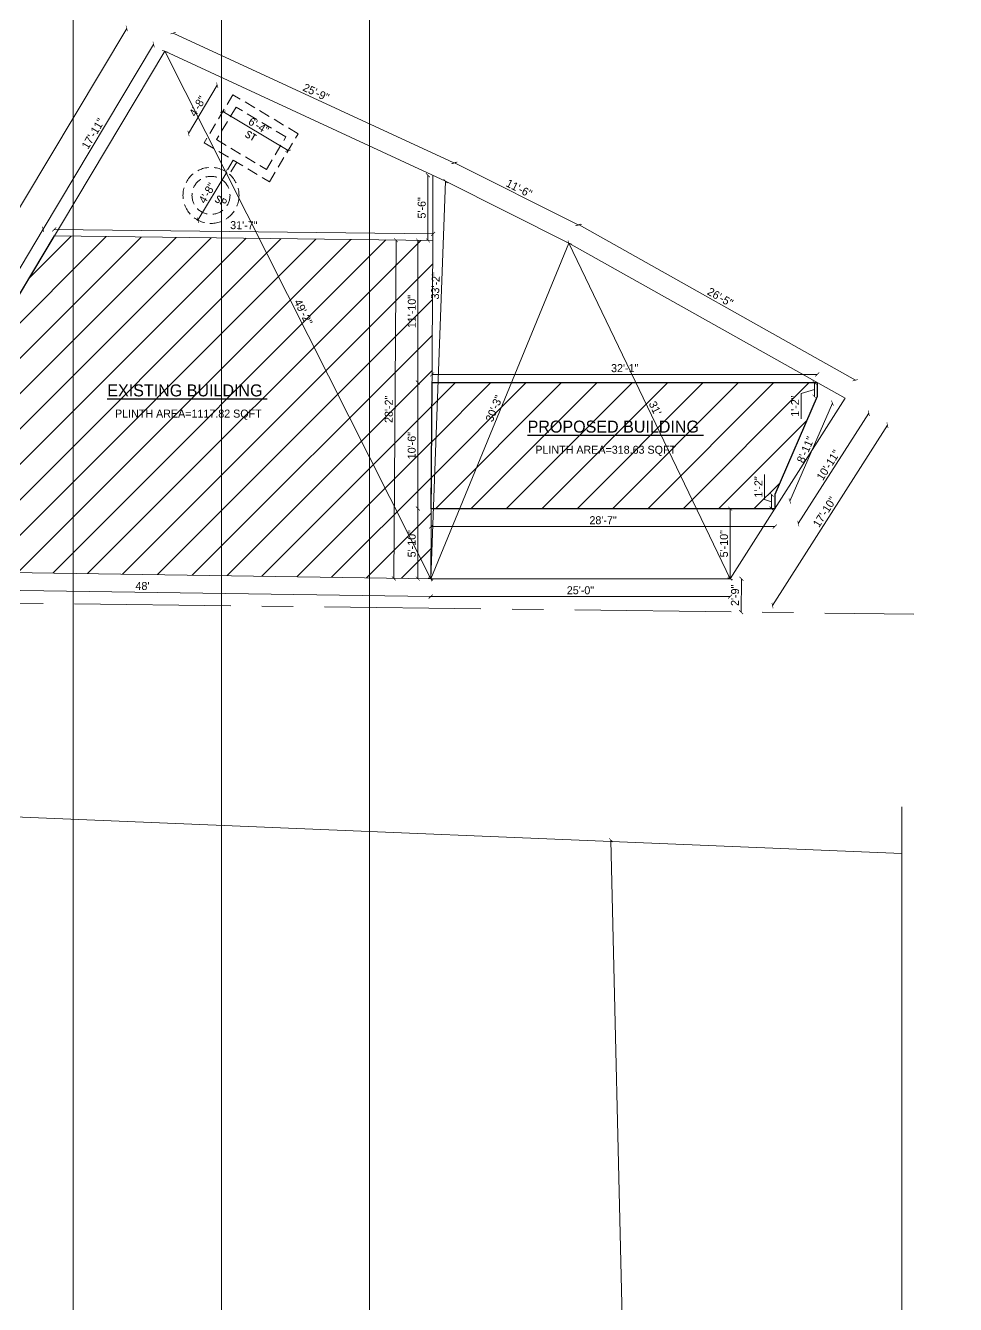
# Model space of a CAD drawing. Header units: inches. Extents: x 4069 to 91030, y -7803 to 12535.
# Drawn here: x 47861 to 48558, y 450 to 1409 of the extents above; entities that cross this region are included whole.
import ezdxf

# ---------------------------------------------------------------- set-up
doc = ezdxf.new("R2010")
doc.units = ezdxf.units.IN
doc.header["$LTSCALE"] = 5
doc.header["$MEASUREMENT"] = 0
doc.linetypes.add('CENTER', pattern=[2, 1.25, -0.25, 0.25, -0.25])
doc.linetypes.add('HIDDEN', pattern=[0.375, 0.25, -0.125])
for name, color, linetype, lineweight in [('A-WALL', 7, 'Continuous', 9), ('DOOR', 62, 'Continuous', 0), ('HATCH', 253, 'Continuous', 0)]:
    doc.layers.add(name, color=color, linetype=linetype, lineweight=lineweight)
doc.layers.add('DIM', color=5, linetype='Continuous')
doc.layers.add('TEXT', color=6, linetype='Continuous')
doc.styles.add('ROMANS', font='romans.shx', dxfattribs={"width": 0.8})
doc.styles.add('tt', font='stylu.ttf', dxfattribs={"height": 8})
doc.dimstyles.new('Copy(2) of STANDARD', dxfattribs={"dimtxt": 2, "dimasz": 4, "dimexe": 0, "dimexo": 0, "dimgap": 2, "dimtad": 1, "dimdec": 0, "dimzin": 0, "dimdsep": 46, "dimlunit": 3, "dimtxsty": 'tt', "dimblk": 'ARCHTICK', "dimcen": 0.0505, "dimse1": 1, "dimse2": 1, "dimclrd": 5, "dimclre": 5, "dimclrt": 7, "dimadec": 1, "dimazin": 0, "dimtm": 1e-09, "dimtfac": 1, "dimtdec": 0, "dimtofl": 0, "dimtmove": 1, "dimatfit": 3, "dimfxl": 1, "dimtolj": 2, "dimtzin": 0, "dimlwd": 13, "dimarcsym": 0})
pattern_1 = [(45, (2582.913, 0), (-17.67767, 17.67767), [])]

# ---------------------------------------------------------------- blocks, each defined once
blk = doc.blocks.new('_ArchTick')
at = {"color": 0, "linetype": 'ByBlock', "const_width": 0.15}
blk.add_lwpolyline([(-0.5, -0.5), (0.5, 0.5)], dxfattribs=at)
blk = doc.blocks.new('*D1819')
at = {"layer": 'Defpoints', "color": 0, "ltscale": 5, "transparency": 16777216}
for p in [(47748.4, 1977.7), (47740, 1959.6, -58.2), (48020.5, 1829.8, -58.2)]:
    blk.add_point(p, dxfattribs=at)
at = {"layer": 'DIM', "color": 5, "lineweight": 13, "ltscale": 5, "transparency": 16777216}
blk.add_line((48028.9, 1847.9), (47748.4, 1977.7), dxfattribs=at)
at = {"layer": 'DIM', "color": 5, "lineweight": 13, "ltscale": 5, "transparency": 16777216, "xscale": 4, "yscale": 4, "zscale": 4}
for p, rotation in [((47748.4, 1977.7), 155.1576801813038), ((48028.9, 1847.9), 335.1576801813039)]:
    blk.add_blockref('_ArchTick', p, dxfattribs=dict(at, rotation=rotation))
at = {"layer": 'DIM', "color": 7, "ltscale": 5, "transparency": 16777216, "insert": (47891.2, 1918.4), "char_height": 8, "attachment_point": 5, "rotation": 335.1577, "style": 'tt'}
blk.add_mtext('\\A2;25\'-9"', dxfattribs=at)
blk = doc.blocks.new('*D1820')
at = {"layer": 'Defpoints', "color": 0, "ltscale": 5, "transparency": 16777216}
for p in [(48029.6, 1847.9), (48020.5, 1829.8, -58.2), (48143.9, 1767.8, -58.2)]:
    blk.add_point(p, dxfattribs=at)
at = {"layer": 'DIM', "color": 5, "lineweight": 13, "ltscale": 5, "transparency": 16777216}
blk.add_line((48153, 1786), (48029.6, 1847.9), dxfattribs=at)
at = {"layer": 'DIM', "color": 5, "lineweight": 13, "ltscale": 5, "transparency": 16777216, "xscale": 4, "yscale": 4, "zscale": 4}
for p, rotation in [((48029.6, 1847.9), 153.3431404319543), ((48153, 1786), 333.3431404319542)]:
    blk.add_blockref('_ArchTick', p, dxfattribs=dict(at, rotation=rotation))
at = {"layer": 'DIM', "color": 7, "ltscale": 5, "transparency": 16777216, "insert": (48094.1, 1822.4), "char_height": 8, "attachment_point": 5, "rotation": 333.3431, "style": 'tt'}
blk.add_mtext('\\A2;11\'-6"', dxfattribs=at)
blk = doc.blocks.new('*D1821')
at = {"layer": 'Defpoints', "color": 0, "ltscale": 5, "transparency": 16777216}
for p in [(48154, 1785.9), (48143.9, 1767.8, -58.2), (48420, 1612.8, -58.2)]:
    blk.add_point(p, dxfattribs=at)
at = {"layer": 'DIM', "color": 5, "lineweight": 13, "ltscale": 5, "transparency": 16777216}
blk.add_line((48430.1, 1630.8), (48154, 1785.9), dxfattribs=at)
at = {"layer": 'DIM', "color": 5, "lineweight": 13, "ltscale": 5, "transparency": 16777216, "xscale": 4, "yscale": 4, "zscale": 4}
for p, rotation in [((48154, 1785.9), 150.6791819765447), ((48430.1, 1630.8), 330.6791819765446)]:
    blk.add_blockref('_ArchTick', p, dxfattribs=dict(at, rotation=rotation))
at = {"layer": 'DIM', "color": 7, "ltscale": 5, "transparency": 16777216, "insert": (48295.1, 1713.7), "char_height": 8, "attachment_point": 5, "rotation": 330.6792, "style": 'tt'}
blk.add_mtext('\\A2;26\'-5"', dxfattribs=at)
blk = doc.blocks.new('*D1822')
at = {"layer": 'Defpoints', "color": 0, "ltscale": 5, "transparency": 16777216}
for p in [(47740, 1959.6, -58.2), (47391.9, 1463.8), (47429.9, 1441.1, -58.2)]:
    blk.add_point(p, dxfattribs=at)
at = {"layer": 'DIM', "color": 5, "lineweight": 13, "ltscale": 5, "transparency": 16777216}
blk.add_line((47702, 1982.4), (47391.9, 1463.8), dxfattribs=at)
at = {"layer": 'DIM', "color": 5, "lineweight": 13, "ltscale": 5, "transparency": 16777216, "xscale": 4, "yscale": 4, "zscale": 4}
for p, rotation in [((47702, 1982.4), 59.11731704924462), ((47391.9, 1463.8), 239.1173170492446)]:
    blk.add_blockref('_ArchTick', p, dxfattribs=dict(at, rotation=rotation))
at = {"layer": 'DIM', "color": 7, "ltscale": 5, "transparency": 16777216, "insert": (47541.6, 1726.3), "char_height": 8, "attachment_point": 5, "rotation": 59.1173, "style": 'tt'}
blk.add_mtext('\\A2;50\'-4"', dxfattribs=at)
blk = doc.blocks.new('*D1823')
at = {"layer": 'Defpoints', "color": 0, "ltscale": 5, "transparency": 16777216}
for p in [(47429.9, 1441.1, -58.2), (48005.8, 1432.4, -58.2), (48005.6, 1414.6)]:
    blk.add_point(p, dxfattribs=at)
at = {"layer": 'DIM', "color": 5, "lineweight": 13, "ltscale": 5, "transparency": 16777216}
blk.add_line((47429.6, 1423.2), (48005.6, 1414.6), dxfattribs=at)
at = {"layer": 'DIM', "color": 5, "lineweight": 13, "ltscale": 5, "transparency": 16777216, "xscale": 4, "yscale": 4, "zscale": 4}
for p, rotation in [((47429.6, 1423.2), 179.1401444559383), ((48005.6, 1414.6), 359.1401444559383)]:
    blk.add_blockref('_ArchTick', p, dxfattribs=dict(at, rotation=rotation))
at = {"layer": 'DIM', "color": 7, "ltscale": 5, "transparency": 16777216, "insert": (47717.7, 1425.1), "char_height": 8, "attachment_point": 5, "rotation": 359.1401, "style": 'tt'}
blk.add_mtext("\\A2;48'", dxfattribs=at)
blk = doc.blocks.new('*D1824')
at = {"layer": 'Defpoints', "color": 0, "ltscale": 5, "transparency": 16777216}
for p in [(48005.8, 1432.4, -58.2), (48305, 1432.4, -58.2), (48305, 1414.6)]:
    blk.add_point(p, dxfattribs=at)
at = {"layer": 'DIM', "color": 5, "lineweight": 13, "ltscale": 5, "transparency": 16777216}
blk.add_line((48005.8, 1414.6), (48305, 1414.6), dxfattribs=at)
at = {"layer": 'DIM', "color": 5, "lineweight": 13, "ltscale": 5, "transparency": 16777216, "xscale": 4, "yscale": 4, "zscale": 4, "rotation": 180}
blk.add_blockref('_ArchTick', (48005.8, 1414.6), dxfattribs=at)
at = {"layer": 'DIM', "color": 5, "lineweight": 13, "ltscale": 5, "transparency": 16777216, "xscale": 4, "yscale": 4, "zscale": 4}
blk.add_blockref('_ArchTick', (48305, 1414.6), dxfattribs=at)
at = {"layer": 'DIM', "color": 7, "ltscale": 5, "transparency": 16777216, "insert": (48155.4, 1420.8), "char_height": 8, "attachment_point": 5, "style": 'tt'}
blk.add_mtext('\\A2;25\'-0"', dxfattribs=at)
blk = doc.blocks.new('*D1825')
at = {"layer": 'Defpoints', "color": 0, "ltscale": 5, "transparency": 16777216}
for p in [(48420, 1612.8, -58.2), (48462.2, 1585.8), (48305, 1432.4, -58.2)]:
    blk.add_point(p, dxfattribs=at)
at = {"layer": 'DIM', "color": 5, "lineweight": 13, "ltscale": 5, "transparency": 16777216}
blk.add_line((48347.3, 1405.5), (48462.2, 1585.8), dxfattribs=at)
at = {"layer": 'DIM', "color": 5, "lineweight": 13, "ltscale": 5, "transparency": 16777216, "xscale": 4, "yscale": 4, "zscale": 4}
for p, rotation in [((48462.2, 1585.8), 57.48404716702264), ((48347.3, 1405.5), 237.4840471670226)]:
    blk.add_blockref('_ArchTick', p, dxfattribs=dict(at, rotation=rotation))
at = {"layer": 'DIM', "color": 7, "ltscale": 5, "transparency": 16777216, "insert": (48399.4, 1499.1), "char_height": 8, "attachment_point": 5, "rotation": 57.484, "style": 'tt'}
blk.add_mtext('\\A2;17\'-10"', dxfattribs=at)
blk = doc.blocks.new('*D1811')
at = {"layer": 'Defpoints', "color": 0, "ltscale": 5, "transparency": 16777216}
for p in [(47801.5, 1838.9), (47770.9, 1792), (47773.2, 1790.6)]:
    blk.add_point(p, dxfattribs=at)
at = {"layer": 'DIM', "color": 5, "lineweight": 13, "ltscale": 5, "transparency": 16777216}
blk.add_line((47801.9, 1838.6), (47773.2, 1790.6), dxfattribs=at)
at = {"layer": 'DIM', "color": 5, "lineweight": 13, "ltscale": 5, "transparency": 16777216, "xscale": 4, "yscale": 4, "zscale": 4}
for p, rotation in [((47801.9, 1838.6), 59.11731704919578), ((47773.2, 1790.6), 239.1173170491957)]:
    blk.add_blockref('_ArchTick', p, dxfattribs=dict(at, rotation=rotation))
at = {"layer": 'DIM', "color": 7, "ltscale": 5, "transparency": 16777216, "insert": (47782.3, 1817.8), "char_height": 8, "attachment_point": 5, "rotation": 59.1173, "style": 'tt'}
blk.add_mtext('\\A2;4\'-8"', dxfattribs=at)
blk = doc.blocks.new('*D1812')
at = {"layer": 'Defpoints', "color": 0, "ltscale": 5, "transparency": 16777216}
for p in [(47808.1, 1916.1), (47763.7, 1877.4), (47779.4, 1868.1)]:
    blk.add_point(p, dxfattribs=at)
at = {"layer": 'DIM', "color": 5, "lineweight": 13, "ltscale": 5, "transparency": 16777216}
blk.add_line((47792.5, 1925.5), (47763.7, 1877.4), dxfattribs=at)
at = {"layer": 'DIM', "color": 5, "lineweight": 13, "ltscale": 5, "transparency": 16777216, "xscale": 4, "yscale": 4, "zscale": 4}
for p, rotation in [((47792.5, 1925.5), 59.11731704919578), ((47763.7, 1877.4), 239.1173170491957)]:
    blk.add_blockref('_ArchTick', p, dxfattribs=dict(at, rotation=rotation))
at = {"layer": 'DIM', "color": 7, "ltscale": 5, "transparency": 16777216, "insert": (47772.8, 1904.6), "char_height": 8, "attachment_point": 5, "rotation": 59.1173, "style": 'tt'}
blk.add_mtext('\\A2;4\'-8"', dxfattribs=at)
blk = doc.blocks.new('*D1813')
at = {"layer": 'Defpoints', "color": 0, "ltscale": 5, "transparency": 16777216}
for p in [(47793.2, 1891.2), (47863.2, 1860.2), (47858.5, 1852.2)]:
    blk.add_point(p, dxfattribs=at)
at = {"layer": 'DIM', "color": 5, "lineweight": 13, "ltscale": 5, "transparency": 16777216}
blk.add_line((47798, 1899.2), (47863.2, 1860.2), dxfattribs=at)
at = {"layer": 'DIM', "color": 5, "lineweight": 13, "ltscale": 5, "transparency": 16777216, "xscale": 4, "yscale": 4, "zscale": 4}
for p, rotation in [((47798, 1899.2), 149.1173170492371), ((47863.2, 1860.2), 329.1173170492371)]:
    blk.add_blockref('_ArchTick', p, dxfattribs=dict(at, rotation=rotation))
at = {"layer": 'DIM', "color": 7, "ltscale": 5, "transparency": 16777216, "insert": (47833.8, 1885), "char_height": 8, "attachment_point": 5, "rotation": 329.1173, "style": 'tt'}
blk.add_mtext('\\A2;6\'-4"', dxfattribs=at)
blk = doc.blocks.new('*D1826')
at = {"layer": 'Defpoints', "color": 0, "ltscale": 5, "transparency": 16777216}
for p in [(47629.6, 1781.5), (47629.6, 1774.9, -58.2), (48008, 1770.4, -58.2)]:
    blk.add_point(p, dxfattribs=at)
at = {"layer": 'DIM', "color": 5, "lineweight": 13, "ltscale": 5, "transparency": 16777216}
blk.add_line((48008.1, 1777), (47629.6, 1781.5), dxfattribs=at)
at = {"layer": 'DIM', "color": 5, "lineweight": 13, "ltscale": 5, "transparency": 16777216, "xscale": 4, "yscale": 4, "zscale": 4}
for p, rotation in [((47629.6, 1781.5), 179.3189926732725), ((48008.1, 1777), 359.3189926732724)]:
    blk.add_blockref('_ArchTick', p, dxfattribs=dict(at, rotation=rotation))
at = {"layer": 'DIM', "color": 7, "ltscale": 5, "transparency": 16777216, "insert": (47819, 1785.6), "char_height": 8, "attachment_point": 5, "rotation": 359.319, "style": 'tt'}
blk.add_mtext('\\A2;31\'-7"', dxfattribs=at)
blk = doc.blocks.new('*D1827')
at = {"layer": 'Defpoints', "color": 0, "ltscale": 5, "transparency": 16777216}
for p in [(47629.6, 1774.9, -58.2), (47418.8, 1447.8), (47429.9, 1441.1, -58.2)]:
    blk.add_point(p, dxfattribs=at)
at = {"layer": 'DIM', "color": 5, "lineweight": 13, "ltscale": 5, "transparency": 16777216}
blk.add_line((47618.4, 1781.6), (47418.8, 1447.8), dxfattribs=at)
at = {"layer": 'DIM', "color": 5, "lineweight": 13, "ltscale": 5, "transparency": 16777216, "xscale": 4, "yscale": 4, "zscale": 4}
for p, rotation in [((47618.4, 1781.6), 59.11731704924701), ((47418.8, 1447.8), 239.117317049247)]:
    blk.add_blockref('_ArchTick', p, dxfattribs=dict(at, rotation=rotation))
at = {"layer": 'DIM', "color": 7, "ltscale": 5, "transparency": 16777216, "insert": (47513.3, 1617.8), "char_height": 8, "attachment_point": 5, "rotation": 59.1173, "style": 'tt'}
blk.add_mtext('\\A2;32\'-5"', dxfattribs=at)
blk = doc.blocks.new('*D1828')
at = {"layer": 'Defpoints', "color": 0, "ltscale": 5, "transparency": 16777216}
for p in [(47728.9, 1966.3), (47740, 1959.6, -58.2), (47629.6, 1774.9, -58.2)]:
    blk.add_point(p, dxfattribs=at)
at = {"layer": 'DIM', "color": 5, "lineweight": 13, "ltscale": 5, "transparency": 16777216}
blk.add_line((47618.4, 1781.6), (47728.9, 1966.3), dxfattribs=at)
at = {"layer": 'DIM', "color": 5, "lineweight": 13, "ltscale": 5, "transparency": 16777216, "xscale": 4, "yscale": 4, "zscale": 4}
for p, rotation in [((47728.9, 1966.3), 59.11731704919541), ((47618.4, 1781.6), 239.1173170491954)]:
    blk.add_blockref('_ArchTick', p, dxfattribs=dict(at, rotation=rotation))
at = {"layer": 'DIM', "color": 7, "ltscale": 5, "transparency": 16777216, "insert": (47668.3, 1877.2), "char_height": 8, "attachment_point": 5, "rotation": 59.1173, "style": 'tt'}
blk.add_mtext('\\A2;17\'-11"', dxfattribs=at)
blk = doc.blocks.new('*D1829')
at = {"layer": 'Defpoints', "color": 0, "ltscale": 5, "transparency": 16777216}
for p in [(48003, 1835.5), (48008, 1835.5, -58.2), (48008, 1770.4, -58.2)]:
    blk.add_point(p, dxfattribs=at)
at = {"layer": 'DIM', "color": 5, "lineweight": 13, "ltscale": 5, "transparency": 16777216}
blk.add_line((48003, 1770.4), (48003, 1835.5), dxfattribs=at)
at = {"layer": 'DIM', "color": 5, "lineweight": 13, "ltscale": 5, "transparency": 16777216, "xscale": 4, "yscale": 4, "zscale": 4}
for p, rotation in [((48003, 1835.5), 90), ((48003, 1770.4), 270)]:
    blk.add_blockref('_ArchTick', p, dxfattribs=dict(at, rotation=rotation))
at = {"layer": 'DIM', "color": 7, "ltscale": 5, "transparency": 16777216, "insert": (47996.8, 1803), "char_height": 8, "attachment_point": 5, "rotation": 90, "style": 'tt'}
blk.add_mtext('\\A2;5\'-6"', dxfattribs=at)
blk = doc.blocks.new('*D1830')
at = {"layer": 'Defpoints', "color": 0, "ltscale": 5, "transparency": 16777216}
for p in [(47971.1, 1770.7), (48008, 1770.4, -58.2), (48005.8, 1432.4, -58.2)]:
    blk.add_point(p, dxfattribs=at)
at = {"layer": 'DIM', "color": 5, "lineweight": 13, "ltscale": 5, "transparency": 16777216}
blk.add_line((47968.9, 1432.7), (47971.1, 1770.7), dxfattribs=at)
at = {"layer": 'DIM', "color": 5, "lineweight": 13, "ltscale": 5, "transparency": 16777216, "xscale": 4, "yscale": 4, "zscale": 4}
for p, rotation in [((47971.1, 1770.7), 89.62590714723008), ((47968.9, 1432.7), 269.6259071472301)]:
    blk.add_blockref('_ArchTick', p, dxfattribs=dict(at, rotation=rotation))
at = {"layer": 'DIM', "color": 7, "ltscale": 5, "transparency": 16777216, "insert": (47963.9, 1601.7), "char_height": 8, "attachment_point": 5, "rotation": 89.6259, "style": 'tt'}
blk.add_mtext('\\A2;28\'-2"', dxfattribs=at)
blk = doc.blocks.new('*D1831')
at = {"layer": 'Defpoints', "color": 0, "ltscale": 5, "transparency": 16777216}
for p in [(47993, 1628.4), (48007.1, 1628.4, -58.2), (48006.3, 1502.4, -58.2)]:
    blk.add_point(p, dxfattribs=at)
at = {"layer": 'DIM', "color": 5, "lineweight": 13, "ltscale": 5, "transparency": 16777216}
blk.add_line((47993, 1502.4), (47993, 1628.4), dxfattribs=at)
at = {"layer": 'DIM', "color": 5, "lineweight": 13, "ltscale": 5, "transparency": 16777216, "xscale": 4, "yscale": 4, "zscale": 4}
for p, rotation in [((47993, 1628.4), 90), ((47993, 1502.4), 270)]:
    blk.add_blockref('_ArchTick', p, dxfattribs=dict(at, rotation=rotation))
at = {"layer": 'DIM', "color": 7, "ltscale": 5, "transparency": 16777216, "insert": (47986.8, 1565.4), "char_height": 8, "attachment_point": 5, "rotation": 90, "style": 'tt'}
blk.add_mtext('\\A2;10\'-6"', dxfattribs=at)
blk = doc.blocks.new('*D1832')
at = {"layer": 'Defpoints', "color": 0, "ltscale": 5, "transparency": 16777216}
for p in [(48006.3, 1502.4, -58.2), (47993, 1432.4), (48005.8, 1432.4, -58.2)]:
    blk.add_point(p, dxfattribs=at)
at = {"layer": 'DIM', "color": 5, "lineweight": 13, "ltscale": 5, "transparency": 16777216}
blk.add_line((47993, 1502.4), (47993, 1432.4), dxfattribs=at)
at = {"layer": 'DIM', "color": 5, "lineweight": 13, "ltscale": 5, "transparency": 16777216, "xscale": 4, "yscale": 4, "zscale": 4}
for p, rotation in [((47993, 1502.4), 90), ((47993, 1432.4), 270)]:
    blk.add_blockref('_ArchTick', p, dxfattribs=dict(at, rotation=rotation))
at = {"layer": 'DIM', "color": 7, "ltscale": 5, "transparency": 16777216, "insert": (47986.8, 1467.4), "char_height": 8, "attachment_point": 5, "rotation": 90, "style": 'tt'}
blk.add_mtext('\\A2;5\'-10"', dxfattribs=at)
blk = doc.blocks.new('*D1833')
at = {"layer": 'Defpoints', "color": 0, "ltscale": 5, "transparency": 16777216}
for p in [(47993, 1770.4), (48008, 1770.4, -58.2), (48007.1, 1628.4, -58.2)]:
    blk.add_point(p, dxfattribs=at)
at = {"layer": 'DIM', "color": 5, "lineweight": 13, "ltscale": 5, "transparency": 16777216}
blk.add_line((47993, 1628.4), (47993, 1770.4), dxfattribs=at)
at = {"layer": 'DIM', "color": 5, "lineweight": 13, "ltscale": 5, "transparency": 16777216, "xscale": 4, "yscale": 4, "zscale": 4}
for p, rotation in [((47993, 1770.4), 90), ((47993, 1628.4), 270)]:
    blk.add_blockref('_ArchTick', p, dxfattribs=dict(at, rotation=rotation))
at = {"layer": 'DIM', "color": 7, "ltscale": 5, "transparency": 16777216, "insert": (47986.9, 1699.4), "char_height": 8, "attachment_point": 5, "rotation": 90, "style": 'tt'}
blk.add_mtext('\\A2;11\'-10"', dxfattribs=at)
blk = doc.blocks.new('*D1834')
at = {"layer": 'Defpoints', "color": 0, "ltscale": 5, "transparency": 16777216}
for p in [(48392.1, 1636.6), (48007.1, 1628.4), (48392.1, 1628.4)]:
    blk.add_point(p, dxfattribs=at)
at = {"layer": 'DIM', "color": 5, "lineweight": 13, "ltscale": 5, "transparency": 16777216}
blk.add_line((48007.1, 1636.6), (48392.1, 1636.6), dxfattribs=at)
at = {"layer": 'DIM', "color": 5, "lineweight": 13, "ltscale": 5, "transparency": 16777216, "xscale": 4, "yscale": 4, "zscale": 4, "rotation": 180}
blk.add_blockref('_ArchTick', (48007.1, 1636.6), dxfattribs=at)
at = {"layer": 'DIM', "color": 5, "lineweight": 13, "ltscale": 5, "transparency": 16777216, "xscale": 4, "yscale": 4, "zscale": 4}
blk.add_blockref('_ArchTick', (48392.1, 1636.6), dxfattribs=at)
at = {"layer": 'DIM', "color": 7, "ltscale": 5, "transparency": 16777216, "insert": (48199.6, 1642.8), "char_height": 8, "attachment_point": 5, "style": 'tt'}
blk.add_mtext('\\A2;32\'-1"', dxfattribs=at)
blk = doc.blocks.new('*D1835')
at = {"layer": 'Defpoints', "color": 0, "ltscale": 5, "transparency": 16777216}
for p in [(48392.1, 1628.4), (48389.2, 1614.4), (48392.1, 1614.4)]:
    blk.add_point(p, dxfattribs=at)
at = {"layer": 'DIM', "color": 5, "lineweight": 13, "ltscale": 5, "transparency": 16777216}
for p, q in [((48389.2, 1628.4), (48389.2, 1614.4)), ((48389.2, 1621.4), (48376, 1617.5)), ((48376, 1617.5), (48376, 1592.3))]:
    blk.add_line(p, q, dxfattribs=at)
at = {"layer": 'DIM', "color": 5, "lineweight": 13, "ltscale": 5, "transparency": 16777216, "xscale": 4, "yscale": 4, "zscale": 4}
for p, rotation in [((48389.2, 1628.4), 90), ((48389.2, 1614.4), 270)]:
    blk.add_blockref('_ArchTick', p, dxfattribs=dict(at, rotation=rotation))
at = {"layer": 'DIM', "color": 7, "ltscale": 5, "transparency": 16777216, "insert": (48369.9, 1604.9), "char_height": 8, "attachment_point": 5, "rotation": 90, "style": 'tt'}
blk.add_mtext('\\A2;1\'-2"', dxfattribs=at)
blk = doc.blocks.new('*D1836')
at = {"layer": 'Defpoints', "color": 0, "ltscale": 5, "transparency": 16777216}
for p in [(48392.1, 1614.4), (48349.6, 1516.4), (48364.7, 1509.9)]:
    blk.add_point(p, dxfattribs=at)
at = {"layer": 'DIM', "color": 5, "lineweight": 13, "ltscale": 5, "transparency": 16777216}
blk.add_line((48407.2, 1607.9), (48364.7, 1509.9), dxfattribs=at)
at = {"layer": 'DIM', "color": 5, "lineweight": 13, "ltscale": 5, "transparency": 16777216, "xscale": 4, "yscale": 4, "zscale": 4}
for p, rotation in [((48407.2, 1607.9), 66.57772555762529), ((48364.7, 1509.9), 246.5777255576253)]:
    blk.add_blockref('_ArchTick', p, dxfattribs=dict(at, rotation=rotation))
at = {"layer": 'DIM', "color": 7, "ltscale": 5, "transparency": 16777216, "insert": (48380.3, 1561.3), "char_height": 8, "attachment_point": 5, "rotation": 66.5777, "style": 'tt'}
blk.add_mtext('\\A2;8\'-11"', dxfattribs=at)
blk = doc.blocks.new('*D1837')
at = {"layer": 'Defpoints', "color": 0, "ltscale": 5, "transparency": 16777216}
for p in [(48349.6, 1516.4), (48346.4, 1502.4), (48349.6, 1502.4)]:
    blk.add_point(p, dxfattribs=at)
at = {"layer": 'DIM', "color": 5, "lineweight": 13, "ltscale": 5, "transparency": 16777216}
for p, q in [((48339.3, 1511.6), (48339.3, 1536.7)), ((48346.4, 1509.4), (48339.3, 1511.6)), ((48346.4, 1516.4), (48346.4, 1502.4))]:
    blk.add_line(p, q, dxfattribs=at)
at = {"layer": 'DIM', "color": 5, "lineweight": 13, "ltscale": 5, "transparency": 16777216, "xscale": 4, "yscale": 4, "zscale": 4}
for p, rotation in [((48346.4, 1516.4), 90), ((48346.4, 1502.4), 270)]:
    blk.add_blockref('_ArchTick', p, dxfattribs=dict(at, rotation=rotation))
at = {"layer": 'DIM', "color": 7, "ltscale": 5, "transparency": 16777216, "insert": (48333.2, 1524.1), "char_height": 8, "attachment_point": 5, "rotation": 90, "style": 'tt'}
blk.add_mtext('\\A2;1\'-2"', dxfattribs=at)
blk = doc.blocks.new('*D1838')
at = {"layer": 'Defpoints', "color": 0, "ltscale": 5, "transparency": 16777216}
for p in [(48006.3, 1502.4), (48349.6, 1502.4), (48006.3, 1484.6)]:
    blk.add_point(p, dxfattribs=at)
at = {"layer": 'DIM', "color": 5, "lineweight": 13, "ltscale": 5, "transparency": 16777216}
blk.add_line((48349.6, 1484.6), (48006.3, 1484.6), dxfattribs=at)
at = {"layer": 'DIM', "color": 5, "lineweight": 13, "ltscale": 5, "transparency": 16777216, "xscale": 4, "yscale": 4, "zscale": 4, "rotation": 180}
blk.add_blockref('_ArchTick', (48006.3, 1484.6), dxfattribs=at)
at = {"layer": 'DIM', "color": 5, "lineweight": 13, "ltscale": 5, "transparency": 16777216, "xscale": 4, "yscale": 4, "zscale": 4}
blk.add_blockref('_ArchTick', (48349.6, 1484.6), dxfattribs=at)
at = {"layer": 'DIM', "color": 7, "ltscale": 5, "transparency": 16777216, "insert": (48178, 1490.8), "char_height": 8, "attachment_point": 5, "style": 'tt'}
blk.add_mtext('\\A2;28\'-7"', dxfattribs=at)
blk = doc.blocks.new('*D1839')
at = {"layer": 'Defpoints', "color": 0, "ltscale": 5, "transparency": 16777216}
for p in [(48305, 1502.4), (48305, 1502.4), (48305, 1432.4, -58.2)]:
    blk.add_point(p, dxfattribs=at)
at = {"layer": 'DIM', "color": 5, "lineweight": 13, "ltscale": 5, "transparency": 16777216}
blk.add_line((48305, 1432.4), (48305, 1502.4), dxfattribs=at)
at = {"layer": 'DIM', "color": 5, "lineweight": 13, "ltscale": 5, "transparency": 16777216, "xscale": 4, "yscale": 4, "zscale": 4}
for p, rotation in [((48305, 1502.4), 90), ((48305, 1432.4), 270)]:
    blk.add_blockref('_ArchTick', p, dxfattribs=dict(at, rotation=rotation))
at = {"layer": 'DIM', "color": 7, "ltscale": 5, "transparency": 16777216, "insert": (48298.8, 1467.4), "char_height": 8, "attachment_point": 5, "rotation": 90, "style": 'tt'}
blk.add_mtext('\\A2;5\'-10"', dxfattribs=at)
blk = doc.blocks.new('*D1840')
at = {"layer": 'Defpoints', "color": 0, "ltscale": 5, "transparency": 16777216}
for p in [(47740, 1959.6, -58.2), (48005.8, 1432.4, -58.2), (48005.8, 1432.4)]:
    blk.add_point(p, dxfattribs=at)
at = {"layer": 'DIM', "color": 5, "lineweight": 13, "ltscale": 5, "transparency": 16777216}
blk.add_line((47740, 1959.6), (48005.8, 1432.4), dxfattribs=at)
at = {"layer": 'DIM', "color": 5, "lineweight": 13, "ltscale": 5, "transparency": 16777216, "xscale": 4, "yscale": 4, "zscale": 4}
for p, rotation in [((47740, 1959.6), 116.757650524595), ((48005.8, 1432.4), 296.757650524595)]:
    blk.add_blockref('_ArchTick', p, dxfattribs=dict(at, rotation=rotation))
at = {"layer": 'DIM', "color": 7, "ltscale": 5, "transparency": 16777216, "insert": (47878.5, 1698.8), "char_height": 8, "attachment_point": 5, "rotation": 296.7577, "style": 'tt'}
blk.add_mtext('\\A2;49\'-2"', dxfattribs=at)
blk = doc.blocks.new('*D1841')
at = {"layer": 'Defpoints', "color": 0, "ltscale": 5, "transparency": 16777216}
for p in [(48143.9, 1767.8, -58.2), (48143.9, 1767.8), (48005.8, 1432.4)]:
    blk.add_point(p, dxfattribs=at)
at = {"layer": 'DIM', "color": 5, "lineweight": 13, "ltscale": 5, "transparency": 16777216}
blk.add_line((48005.8, 1432.4), (48143.9, 1767.8), dxfattribs=at)
at = {"layer": 'DIM', "color": 5, "lineweight": 13, "ltscale": 5, "transparency": 16777216, "xscale": 4, "yscale": 4, "zscale": 4}
for p, rotation in [((48143.9, 1767.8), 67.63045280318387), ((48005.8, 1432.4), 247.6304528031839)]:
    blk.add_blockref('_ArchTick', p, dxfattribs=dict(at, rotation=rotation))
at = {"layer": 'DIM', "color": 7, "ltscale": 5, "transparency": 16777216, "insert": (48069.1, 1602.5), "char_height": 8, "attachment_point": 5, "rotation": 67.6305, "style": 'tt'}
blk.add_mtext('\\A2;30\'-3"', dxfattribs=at)
blk = doc.blocks.new('*D1842')
at = {"layer": 'Defpoints', "color": 0, "ltscale": 5, "transparency": 16777216}
for p in [(48143.9, 1767.8), (48305, 1432.4), (48305, 1432.4)]:
    blk.add_point(p, dxfattribs=at)
at = {"layer": 'DIM', "color": 5, "lineweight": 13, "ltscale": 5, "transparency": 16777216}
blk.add_line((48143.9, 1767.8), (48305, 1432.4), dxfattribs=at)
at = {"layer": 'DIM', "color": 5, "lineweight": 13, "ltscale": 5, "transparency": 16777216, "xscale": 4, "yscale": 4, "zscale": 4}
for p, rotation in [((48143.9, 1767.8), 115.661332565783), ((48305, 1432.4), 295.661332565783)]:
    blk.add_blockref('_ArchTick', p, dxfattribs=dict(at, rotation=rotation))
at = {"layer": 'DIM', "color": 7, "ltscale": 5, "transparency": 16777216, "insert": (48230, 1602.8), "char_height": 8, "attachment_point": 5, "rotation": 295.6613, "style": 'tt'}
blk.add_mtext("\\A2;31'", dxfattribs=at)
blk = doc.blocks.new('*D1843')
at = {"layer": 'Defpoints', "color": 0, "ltscale": 5, "transparency": 16777216}
for p in [(48020.5, 1829.8, -58.2), (48005.8, 1432.4), (48005.8, 1432.4)]:
    blk.add_point(p, dxfattribs=at)
at = {"layer": 'DIM', "color": 5, "lineweight": 13, "ltscale": 5, "transparency": 16777216}
blk.add_line((48020.5, 1829.8), (48005.8, 1432.4), dxfattribs=at)
at = {"layer": 'DIM', "color": 5, "lineweight": 13, "ltscale": 5, "transparency": 16777216, "xscale": 4, "yscale": 4, "zscale": 4}
for p, rotation in [((48020.5, 1829.8), 87.88570645799584), ((48005.8, 1432.4), 267.8857064579958)]:
    blk.add_blockref('_ArchTick', p, dxfattribs=dict(at, rotation=rotation))
at = {"layer": 'DIM', "color": 7, "ltscale": 5, "transparency": 16777216, "insert": (48010.5, 1725.1), "char_height": 8, "attachment_point": 5, "rotation": 87.8857, "style": 'tt'}
blk.add_mtext('\\A2;33\'-2"', dxfattribs=at)
blk = doc.blocks.new('*D1844')
at = {"layer": 'Defpoints', "color": 0, "ltscale": 5, "transparency": 16777216}
for p in [(47819.1, 1405.2), (47363.3, -562.6), (47794.9, -562.6)]:
    blk.add_point(p, dxfattribs=at)
at = {"layer": 'DIM', "color": 5, "lineweight": 13, "ltscale": 5, "transparency": 16777216}
blk.add_line((47363.3, 1405.2), (47363.3, -562.6), dxfattribs=at)
at = {"layer": 'DIM', "color": 5, "lineweight": 13, "ltscale": 5, "transparency": 16777216, "xscale": 4, "yscale": 4, "zscale": 4}
for p, rotation in [((47363.3, 1405.2), 90), ((47363.3, -562.6), 270)]:
    blk.add_blockref('_ArchTick', p, dxfattribs=dict(at, rotation=rotation))
at = {"layer": 'DIM', "color": 7, "ltscale": 5, "transparency": 16777216, "insert": (47357.2, 421.3), "char_height": 8, "attachment_point": 5, "rotation": 90, "style": 'tt'}
blk.add_mtext("\\A2;164'", dxfattribs=at)
blk = doc.blocks.new('*D1845')
at = {"layer": 'Defpoints', "color": 0, "ltscale": 5, "transparency": 16777216}
for p in [(48162.5, 1170.7, -52.5), (48197.6, -337.5, 1.5), (48221, -337)]:
    blk.add_point(p, dxfattribs=at)
at = {"layer": 'DIM', "color": 5, "lineweight": 13, "ltscale": 5, "transparency": 16777216}
blk.add_line((48185.9, 1171.2), (48221, -337), dxfattribs=at)
at = {"layer": 'DIM', "color": 5, "lineweight": 13, "ltscale": 5, "transparency": 16777216, "xscale": 4, "yscale": 4, "zscale": 4}
for p, rotation in [((48185.9, 1171.2), 91.33313824719272), ((48221, -337), 271.3331382471927)]:
    blk.add_blockref('_ArchTick', p, dxfattribs=dict(at, rotation=rotation))
at = {"layer": 'DIM', "color": 7, "ltscale": 5, "transparency": 16777216, "insert": (48209.6, 417.3), "char_height": 8, "attachment_point": 5, "rotation": 271.3331, "style": 'tt'}
blk.add_mtext('\\A2;125\'-9"', dxfattribs=at)
blk = doc.blocks.new('*D1815')
at = {"layer": 'Defpoints', "color": 0, "ltscale": 5, "transparency": 16777216}
for p in [(48420, 1612.8, -58.2), (48443.5, 1597.8), (48349.6, 1502.4)]:
    blk.add_point(p, dxfattribs=at)
at = {"layer": 'DIM', "color": 5, "lineweight": 13, "ltscale": 5, "transparency": 16777216}
blk.add_line((48373.1, 1487.5), (48443.5, 1597.8), dxfattribs=at)
at = {"layer": 'DIM', "color": 5, "lineweight": 13, "ltscale": 5, "transparency": 16777216, "xscale": 4, "yscale": 4, "zscale": 4}
for p, rotation in [((48443.5, 1597.8), 57.48404716703106), ((48373.1, 1487.5), 237.484047167031)]:
    blk.add_blockref('_ArchTick', p, dxfattribs=dict(at, rotation=rotation))
at = {"layer": 'DIM', "color": 7, "ltscale": 5, "transparency": 16777216, "insert": (48403.1, 1545.9), "char_height": 8, "attachment_point": 5, "rotation": 57.484, "style": 'tt'}
blk.add_mtext('\\A2;10\'-11"', dxfattribs=at)
blk = doc.blocks.new('*D1847')
at = {"layer": 'Defpoints', "color": 0, "ltscale": 5, "transparency": 16777216}
for p in [(48305, 1432.4), (48304.6, 1399.3), (48315.9, 1399.1)]:
    blk.add_point(p, dxfattribs=at)
at = {"layer": 'DIM', "color": 5, "lineweight": 13, "ltscale": 5, "transparency": 16777216}
blk.add_line((48316.3, 1432.3), (48315.9, 1399.1), dxfattribs=at)
at = {"layer": 'DIM', "color": 5, "lineweight": 13, "ltscale": 5, "transparency": 16777216, "xscale": 4, "yscale": 4, "zscale": 4}
for p, rotation in [((48316.3, 1432.3), 89.2941950465227), ((48315.9, 1399.1), 269.2941950465227)]:
    blk.add_blockref('_ArchTick', p, dxfattribs=dict(at, rotation=rotation))
at = {"layer": 'DIM', "color": 7, "ltscale": 5, "transparency": 16777216, "insert": (48309.9, 1415.8), "char_height": 8, "attachment_point": 5, "rotation": 89.2942, "style": 'tt'}
blk.add_mtext('\\A2;2\'-9"', dxfattribs=at)
blk = doc.blocks.new('stpln')
at = {"layer": 'HATCH', "ltscale": 5}
h = blk.add_hatch(dxfattribs=at)
h.set_pattern_fill('ANSI31', color=256, scale=200, style=0)
h.set_pattern_definition(pattern_1)
h.paths.add_polyline_path([(47629.6, 1774.9), (47429.9, 1441.1), (48005.8, 1432.4), (48008, 1770.4)])
h.paths.add_polyline_path([(47972.9, 1582.8), (47973.1, 1619.9), (47954.6, 1620.1), (47954.4, 1583)], flags=24)
h.paths.add_polyline_path([(47995.9, 1545.4), (47995.9, 1582.6), (47977.4, 1582.6), (47977.4, 1545.4)], flags=24)
h.paths.add_polyline_path([(47995.9, 1448.7), (47995.9, 1485.8), (47977.4, 1485.8), (47977.4, 1448.7)], flags=24)
h.paths.add_polyline_path([(47996, 1675.5), (47996, 1720.5), (47977.5, 1720.5), (47977.5, 1675.5)], flags=24)
h.paths.add_polyline_path([(47862, 1711.2), (47878.7, 1678.1), (47895.3, 1686.4), (47878.6, 1719.5)], flags=24)
h.paths.add_polyline_path([(48018.9, 1706.2), (48020.3, 1743.3), (48001.8, 1744), (48000.4, 1706.9)], flags=9)
h.paths.add_polyline_path([(47688.1, 1590.7), (47855.8, 1590.7), (47855.8, 1603.7), (47688.1, 1603.7)], flags=24)
h.paths.add_polyline_path([(47679.4, 1611.1), (47846, 1611.1), (47846, 1629.9), (47679.4, 1629.9)], flags=24)
h = blk.add_hatch(dxfattribs=at)
h.set_pattern_fill('ANSI31', color=256, scale=200, style=0)
h.set_pattern_definition(pattern_1)
h.paths.add_polyline_path([(48392.1, 1614.4), (48392.1, 1628.4), (48007.1, 1628.4), (48006.3, 1502.4), (48349.6, 1502.4), (48349.6, 1516.4)])
h.paths.add_polyline_path([(48379.1, 1588.9), (48379.1, 1618), (48360.6, 1618), (48360.6, 1588.9)], flags=24)
h.paths.add_polyline_path([(48342.4, 1508.1), (48342.4, 1537.3), (48323.9, 1537.3), (48323.9, 1508.1)], flags=24)
h.paths.add_polyline_path([(48070.5, 1581.8), (48084.6, 1616.2), (48067.5, 1623.2), (48053.4, 1588.9)], flags=24)
h.paths.add_polyline_path([(48217.1, 1608.6), (48226.4, 1589.2), (48243.1, 1597.2), (48233.8, 1616.6)], flags=24)
h.paths.add_polyline_path([(48108.2, 1554.6), (48267.9, 1554.6), (48267.9, 1567.5), (48108.2, 1567.5)], flags=24)
h.paths.add_polyline_path([(48099.4, 1574.7), (48285.3, 1574.7), (48285.3, 1593.7), (48099.4, 1593.7)], flags=24)
blk.add_line((47149.7, 1212.7, -31.3), (48476.4, 1157.7, -59.1))
at = {"layer": 'A-WALL', "ltscale": 5}
blk.add_line((48008, 1770.4, -58.2), (48008, 1835.5, -58.2), dxfattribs=at)
at = {"layer": 'A-WALL', "linetype": 'CENTER', "ltscale": 25}
blk.add_line((47149.7, 1413.5), (48488.5, 1397), dxfattribs=at)
at = {"layer": 'A-WALL', "ltscale": 5, "elevation": -58.2}
blk.add_lwpolyline([(47740, 1959.6), (47429.9, 1441.1), (48005.8, 1432.4), (48305, 1432.4), (48420, 1612.8), (48143.9, 1767.8), (48020.5, 1829.8)], close=True, dxfattribs=at)
at = {"layer": 'A-WALL', "linetype": 'Continuous', "ltscale": 5, "elevation": -59.1}
blk.add_lwpolyline([(48476.4, 1204.5), (48476.4, 403.1), (48420.8, 374.2), (48530.1, 373.9), (48476.4, 345.3), (48476.4, -412.1)], dxfattribs=at)
at = {"layer": 'DIM', "ltscale": 5}
blk.add_lwpolyline([(48007.1, 1628.4), (48392.1, 1628.4), (48392.1, 1614.4), (48349.6, 1516.4), (48349.6, 1502.4), (48006.3, 1502.4)], close=True, dxfattribs=at)
at = {"layer": 'DOOR', "lineweight": 13, "elevation": -58.2}
blk.add_lwpolyline([(47429.9, 1441.1), (48005.8, 1432.4), (48008, 1770.4), (47629.6, 1774.9)], close=True, dxfattribs=at)
at = {"layer": 'HATCH', "linetype": 'HIDDEN', "ltscale": 9}
for p, q in [((47808.5, 1850.7, -58.2), (47801.5, 1838.9, -58.2)), ((47811.9, 1848.6, -58.2), (47804.7, 1836.5, -58.2))]:
    blk.add_line(p, q, dxfattribs=at)
at = {"layer": 'HATCH', "linetype": 'HIDDEN', "ltscale": 9, "elevation": -58.2}
for points in [[(47779.4, 1868.1), (47844.6, 1829.1), (47873.3, 1877.1), (47808.1, 1916.1)], [(47791.7, 1871.2), (47841.5, 1841.4), (47861, 1874), (47811.2, 1903.8)]]:
    blk.add_lwpolyline(points, close=True, dxfattribs=at)
at = {"layer": 'HATCH', "linetype": 'HIDDEN', "ltscale": 9}
for radius in [28, 19]:
    blk.add_circle((47786.2, 1815.5, -58.2), radius, dxfattribs=at)
at = {"layer": 'TEXT', "lineweight": 9, "style": 'ROMANS'}
for s, p in [('ST', (47819.6, 1874.8, -58.2)), ('SP', (47789.3, 1810.1, -58.2))]:
    blk.add_text(s, height=6.72, rotation=329.1173, dxfattribs=at).set_placement(p)
at = {"layer": 'TEXT', "linetype": 'ByBlock', "style": 'tt'}
for s, p in [('%%UEXISTING BUILDING ', (47682.6, 1614.6, -58.2)), ('%%UPROPOSED BUILDING ', (48102.6, 1578.4, -58.2))]:
    blk.add_text(s, height=12, dxfattribs=at).set_placement(p)
at = {"layer": 'TEXT', "lineweight": 70, "style": 'tt'}
for s, p in [('PLINTH AREA=1117.82 SQFT', (47690.3, 1593.4, -58.2)), ('PLINTH AREA=318.63 SQFT', (48110.3, 1557.3, -58.2))]:
    blk.add_text(s, height=8, dxfattribs=at).set_placement(p)
at = {"layer": 'DIM', "ltscale": 5}
for p1, p2, distance, picture, middle in [((47740, 1959.6, -58.2), (47429.9, 1441.1, -58.2), -44.3, '*D1822', (47541.6, 1726.3)), ((48020.5, 1829.8, -58.2), (47740, 1959.6, -58.2), -20, '*D1819', (47891.2, 1918.4)), ((47740, 1959.6, -58.2), (48005.8, 1432.4, -58.2), 0, '*D1840', (47878.5, 1698.8)), ((48143.9, 1767.8, -58.2), (48020.5, 1829.8, -58.2), -20.3, '*D1820', (48094.1, 1822.4)), ((48008.0456, 1770.4401, -58.169), (47629.5702, 1774.9388, -58.169), -6.5839, '*D1826', (47818.9609, 1785.5594)), ((47629.6, 1774.9, -58.2), (47429.9, 1441.1, -58.2), -13, '*D1827', (47513.3, 1617.8)), ((48420, 1612.8, -58.2), (48143.9, 1767.8, -58.2), -20.7, '*D1821', (48295.1, 1713.7)), ((48005.8, 1432.4, -58.2), (48008, 1770.4, -58.2), 36.9, '*D1830', (47963.9, 1601.7)), ((48005.8, 1432.4), (48143.9, 1767.8, -58.2), 0, '*D1841', (48069.1, 1602.5)), ((48143.9, 1767.8), (48305, 1432.4), 0, '*D1842', (48230, 1602.8)), ((48305, 1432.4, -58.2), (48420, 1612.8, -58.2), -50.1, '*D1825', (48399.4, 1499.1)), ((48392.1, 1614.4), (48349.6, 1516.4), 16.5, '*D1836', (48380.3, 1561.3)), ((47429.9, 1441.1, -58.2), (48005.8, 1432.4, -58.2), -17.9, '*D1823', (47717.7, 1425.1)), ((48305, 1432.4), (48304.6, 1399.3), 11.3, '*D1847', (48309.9, 1415.8)), ((48162.5, 1170.7, -52.5), (48197.6, -337.5, 1.5), 23.4, '*D1845', (48209.6, 417.3))]:
    dim = blk.add_aligned_dim(p1=p1, p2=p2, distance=distance, dimstyle='Copy(2) of STANDARD', override={"dimtxt": 6}, dxfattribs=at)
    dim.commit()
    dim.dimension.update_dxf_attribs({"geometry": picture, "text_midpoint": middle})
for base, p1, p2, angle, picture, middle in [((47728.9, 1966.3), (47629.6, 1774.9, -58.2), (47740, 1959.6, -58.2), 59.1173, '*D1828', (47668.3, 1877.2)), ((47763.7, 1877.4, -58.2), (47808.1, 1916.1, -58.2), (47779.4, 1868.1, -58.2), 59.1173, '*D1812', (47772.8, 1904.6, -58.2)), ((47863.2, 1860.2, -58.2), (47793.2, 1891.2, -58.2), (47858.5, 1852.2, -58.2), 329.1173, '*D1813', (47833.8, 1885, -58.2)), ((47773.2, 1790.6, -58.2), (47801.5, 1838.9, -58.2), (47770.9, 1792, -58.2), 59.1173, '*D1811', (47782.3, 1817.8, -58.2)), ((47993, 1770.4), (48007.1, 1628.4, -58.2), (48008, 1770.4, -58.2), 90, '*D1833', (47986.9, 1699.4)), ((47993, 1628.4), (48006.3, 1502.4, -58.2), (48007.1, 1628.4, -58.2), 90, '*D1831', (47986.8, 1565.4)), ((48443.5, 1597.8), (48349.6, 1502.4), (48420, 1612.8, -58.2), 237.484, '*D1815', (48403.1, 1545.9)), ((48346.4, 1502.4), (48349.6, 1516.4), (48349.6, 1502.4), 90, '*D1837', (48333.2, 1513.6)), ((47993, 1432.4), (48006.3, 1502.4, -58.2), (48005.8, 1432.4, -58.2), 90, '*D1832', (47986.8, 1467.4)), ((48305, 1502.4), (48305, 1432.4, -58.2), (48305, 1502.4), 90, '*D1839', (48298.8, 1467.4)), ((47363.3, -562.6), (47819.1, 1405.2), (47794.9, -562.6), 90, '*D1844', (47357.2, 421.3))]:
    dim = blk.add_linear_dim(base=base, p1=p1, p2=p2, angle=angle, dimstyle='Copy(2) of STANDARD', override={"dimtxt": 6}, dxfattribs=at)
    dim.commit()
    dim.dimension.update_dxf_attribs({"geometry": picture, "text_midpoint": middle})
dim = blk.add_linear_dim(base=(48003, 1835.5), p1=(48008, 1770.4, -58.2), p2=(48008, 1835.5, -58.2), angle=90, text='5\'-6"', dimstyle='Copy(2) of STANDARD', override={"dimtxt": 6}, dxfattribs=at)
dim.commit()
dim.dimension.update_dxf_attribs({"geometry": '*D1829', "text_midpoint": (47996.8, 1803)})
for base, p1, p2, angle, picture, middle, dimtype in [((48005.8, 1432.4), (48020.5, 1829.8, -58.2), (48005.8, 1432.4), 267.8857, '*D1843', (48016.6, 1724.9), 129), ((48389.2, 1614.4), (48392.1, 1628.4), (48392.1, 1614.4), 90, '*D1835', (48376, 1615.5), 128)]:
    dim = blk.add_linear_dim(base=base, p1=p1, p2=p2, angle=angle, dimstyle='Copy(2) of STANDARD', override={"dimtxt": 6}, dxfattribs=at)
    dim.commit()
    dim.dimension.update_dxf_attribs({"geometry": picture, "text_midpoint": middle, "dimtype": dimtype})
for base, p1, p2, picture, middle in [((48392.1, 1636.6), (48007.1, 1628.4), (48392.1, 1628.4), '*D1834', (48199.6, 1642.8)), ((48006.3, 1484.6), (48349.6, 1502.4), (48006.3, 1502.4), '*D1838', (48178, 1490.8))]:
    dim = blk.add_linear_dim(base=base, p1=p1, p2=p2, dimstyle='Copy(2) of STANDARD', override={"dimtxt": 6}, dxfattribs=at)
    dim.commit()
    dim.dimension.update_dxf_attribs({"geometry": picture, "text_midpoint": middle})
dim = blk.add_linear_dim(base=(48305, 1414.6), p1=(48005.8, 1432.4, -58.2), p2=(48305, 1432.4, -58.2), text='25\'-0"', dimstyle='Copy(2) of STANDARD', override={"dimtxt": 6}, dxfattribs=at)
dim.commit()
dim.dimension.update_dxf_attribs({"geometry": '*D1824', "text_midpoint": (48155.4, 1420.8)})

msp = doc.modelspace()

# ---------------------------------------------------------------- linework, layer by layer
at = {"layer": 'A-WALL', "ltscale": 5}
for p in [(47896.51, 8292.36, -58.17), (48007.52, 8292.36, -58.17), (48118.53, 8292.36, -58.17)]:
    msp.add_xline(p, (0, 1), dxfattribs=at)

# ---------------------------------------------------------------- block references
at = {"layer": 'A-WALL', "xscale": 0.75, "yscale": 0.75, "zscale": 0.75}
msp.add_blockref('stpln', (12160.07, -80.08), dxfattribs=at)

doc.saveas('drawing.dxf')
